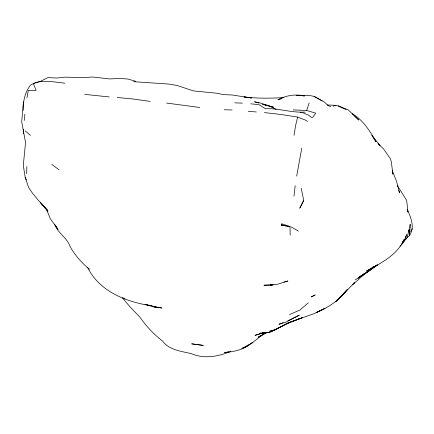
<?xml version="1.0" encoding="UTF-8"?>
<svg xmlns="http://www.w3.org/2000/svg" width="434" height="434" viewBox="0 0 434 434"><rect width="100%" height="100%" fill="white"/><g stroke="black" fill="none" stroke-linecap="round" stroke-linejoin="round"><path stroke-width="0.65" d="M26.707 173.719L26.848 166.547M23.257 110.404C22.877 101.551 25.004 92.274 30.429 85.178C40.736 78.608 53.528 82.178 64.85 83.154M409.837 229.591L409.484 235.591L410.157 224.259L409.918 228.262M23.436 101.882L21.7 121.71L25.552 142.558L23.29 165.332L25.177 177.267L28.563 187.287L30.293 189.978L32.479 193.222L38.735 200.747L47.518 210.262L40.66 202.749L47.897 211.553L47.366 210.387M281.894 223.863L281.737 225.42L281.894 223.863L290.015 226.472L281.677 225.078L289.993 226.873L290.2 235.114M24.266 120.468L24.928 114.137M293.986 196.163L295.174 185.763M294.035 135.283L295.581 125.643L297.632 117.093L280.831 114.451L264.398 112.59M296.688 176.058L301.755 148.233M26.924 97.889L28.335 90.353L36.103 90.332L33.309 83.523L40.416 81.326L41.691 81.332M409.794 232.646L409.154 229.488L407.059 237.664L403.549 242.042M293.194 109.889L306.686 110.518L309.171 102.874M408.182 232.006L409.154 229.488M407.238 209.286C410.765 217.412 415.175 227.101 409.555 235.434L404.499 240.073M411.752 229.874L412.3 228.664M303.789 200.459L299.775 208.206L303.681 200.362L301.25 188.329M405.275 237.479L406.853 234.588L403.425 242.519L400.034 246.246M402.172 242.394L404.07 239.601C397.045 255.279 380.689 263.259 366.41 271.136L377.368 264.979L368.13 270.61M410.651 231.463L411.481 230.476M405.264 239.541L406.262 238.396M325.071 308.346L316.391 312.464C328.408 307.478 339.621 300.198 347.319 289.489M341.694 295.945L346.891 289.972L335.759 301.614L354.578 282.702L352.299 284.769L356.894 281.026L364.213 273.941L360.914 276.925L368.113 271.467M401.488 244.423L402.383 243.501M377.146 264.843L368.938 270.789M373.707 266.498L371.124 268.722M289.549 314.579L299.878 310.06L308.308 302.84M361.343 275.758L358.099 278.161L363.833 274.098L358.408 277.7L369.106 271.082L376.072 265.858L369.459 270.398M355.12 279.979L363.871 274.044M364.088 273.876L365.184 273.122M362.922 274.722L363.969 274.028M250.369 343.891C243.159 350.113 233.606 351.632 224.465 352.587L228.794 351.8M266.275 332.612C257.693 337.348 251.394 345.345 241.852 348.502L249.382 344.357M266.243 332.563L258.176 337.202L266.297 332.764M251.389 343.267L252.859 342.448L250.543 343.723M299.813 318.648L302.65 317.574L288.577 322.755L275.313 329.731L268.668 332.65L262.06 332.845L268.668 332.65L275.991 329.471L279.42 327.437L274.51 329.894M286.478 323.824L277.429 328.511L288.577 322.755L299.248 318.865L286.478 323.824L288.577 322.755M39.798 81.657L47.892 77.605L56.702 78.028L65.393 77.149L83.61 77.578L92.692 77.019L110.019 78.95L119.09 78.429L127.856 79.015L135.641 81.277M323.807 308.948L313.766 313.771L296.509 319.825M273.339 330.442L268.668 332.65L259.554 333.328L260.867 333.041M283.125 322.657L278.921 324.296L285.979 322.093L299.292 315.155L287.937 320.786M300.171 112.58L301.391 112.167L308.335 115.102L311.683 117.516L312.74 117.332L315.697 113.128L306.686 110.518M230.655 351.469C218.215 356.515 204.387 359.227 191.551 353.715C181.499 351.198 169.26 350.271 162.647 341.129C153.696 334.321 146.03 325.901 139.564 316.733C133.515 310.684 127.667 304.538 122.48 297.751M333.144 106.184L336.279 105.25L346.104 109.601M282.16 98.572L277.885 99.798C286.06 95.371 295.277 93.961 304.37 95.881M283.945 282.1L287.916 280.972L277.082 284.395L270.436 285.089L263.948 285.209L272.975 284.856L270.436 285.089L273.04 284.449M330.784 106.466L328.305 105.771L324.388 102.012L314.493 96.532M283.982 97.612C270.713 98.339 257.362 98.561 244.147 96.945L251.59 98.008L232.092 94.975L223.266 94.612L217.184 93.267L193.521 90.928L177.164 85.493L168.636 84.044L133.569 81.695M302.786 112.08L305.238 112.156M224.156 109.737L232.06 109.997M327.231 104.979L335.851 105.337M234.761 102.82L242.384 103.156M300.632 95.713L296.189 95.447L304.109 95.735L306.784 95.241L311.981 95.936L314.536 96.646L322.142 100.997M302.536 95.833L304.435 95.947M301.391 112.167C289.304 112.156 277.614 108.169 265.51 108.76L258.979 104.692L250.781 103.802M248.259 111.354L256.32 111.961M117.251 97.466L133.563 99.066L150.235 101.431M109.232 96.95L84.673 94.362M166.558 103.053L199.759 107.486M262.798 104.182L273.382 107.138L262.798 104.182L265.906 105.348M258.979 103.07L254.53 101.773L260.622 103.075L268.749 105.994L276.192 109.281M297.632 117.093L305.4 120.088L307.462 121.449M338.222 105.717L348.437 110.024L358.799 120.055L352.831 114.169M151.759 305.72L156.066 307.554L145.032 304.391L151.602 305.786C126.533 302.097 99.326 291.572 87.652 267.398M290.813 226.732L298.494 231.165M123.147 297.914L124.786 298.863M51.744 164.41L59.165 169.878M352.375 113.719C363.247 120.24 369.958 130.992 375.969 141.766L371.732 135.24L380.038 145.542L378.665 144.224M25.221 130.905L30.472 135.397M378.003 143.556L383.797 149.263L390.502 158.882L391.392 162.229L392.862 174.088L392.217 170.643L396.367 180.804L399.649 192.989L398.732 190.542M88.52 268.179L89.274 269.21C81.706 262.782 75.049 255.387 70.183 246.734C67.227 237.626 57.679 233.286 54.673 224.15M397.284 185.508L406.653 200.334L407.938 212.161L407.358 210.36M55.997 226.125L58.004 229.429L50.198 218.497L46.834 210.072M25.177 177.267L26.344 180.012M23.49 129.435L23.582 131.941M23.447 129.674L23.55 133.639M367.256 271.917L365.602 273.051L367.272 271.923M314.167 295.467L311.286 296.932L315.171 294.963L314.167 295.467M275.991 329.471L269.856 331.218L275.991 329.471M261.583 333.323L255.018 335.352L263.856 332.737L261.583 333.323M203.193 345.383L191.79 343.864L203.193 345.383M161.687 308.021L152.399 306.339L161.687 308.021"/></g></svg>
